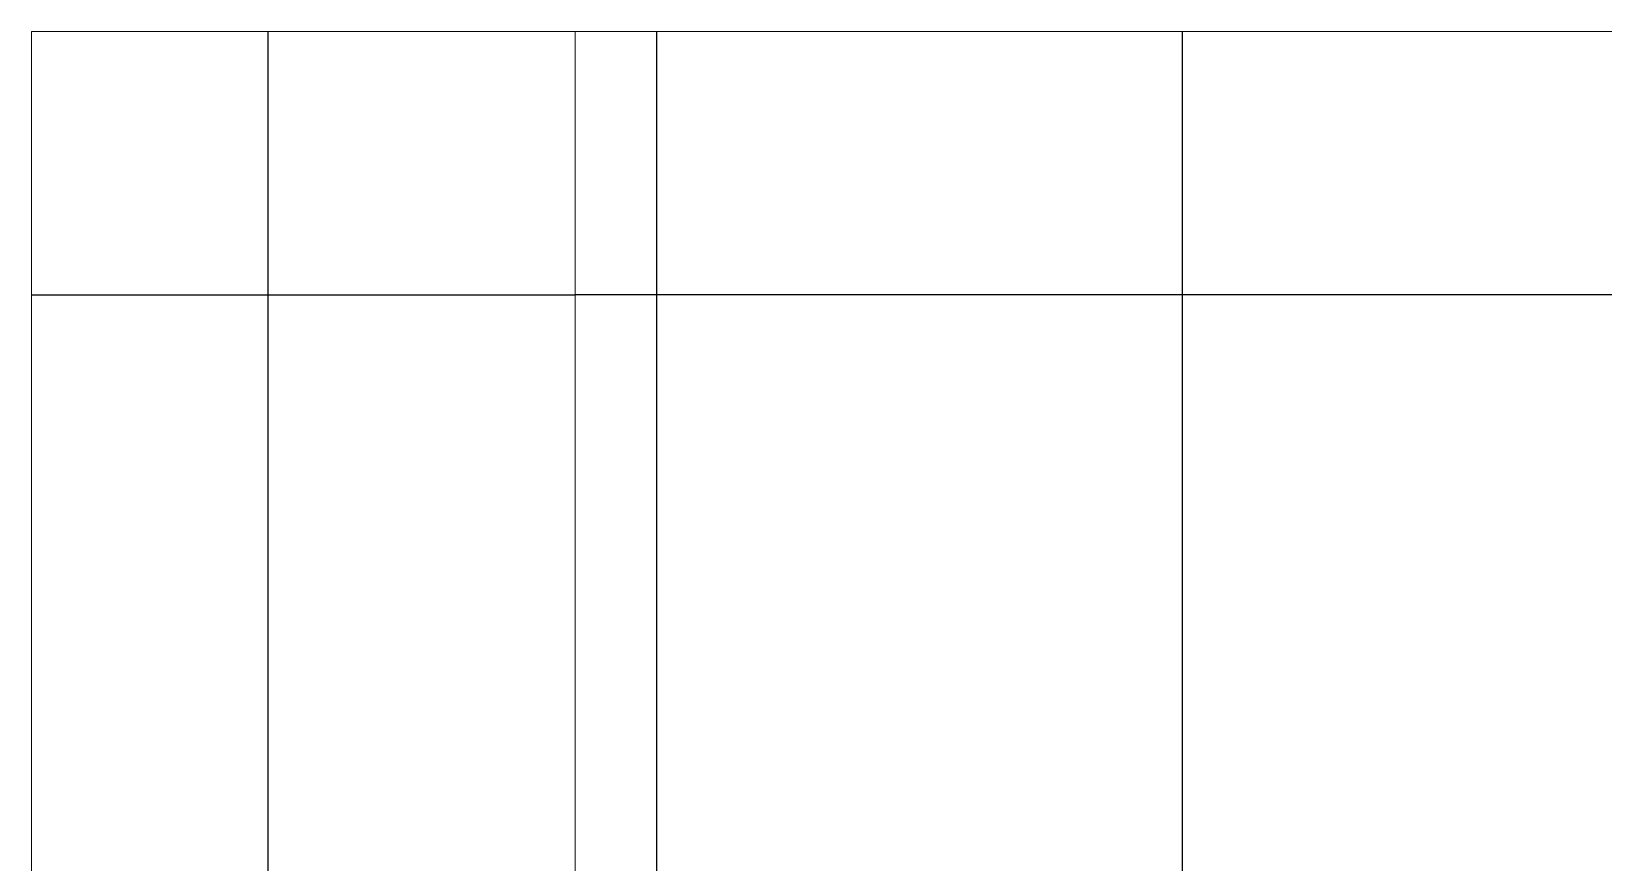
# Model space of a CAD drawing. Header units: millimetres. Extents: x 813027 to 1148939, y -931049 to -10.
# Drawn here: x 983920 to 987509, y -109737 to -107840 of the extents above; entities that cross this region are included whole.
import ezdxf

# ---------------------------------------------------------------- set-up
doc = ezdxf.new("R2010")
doc.units = ezdxf.units.MM
doc.layers.add('A-CLNG', color=2, linetype='Continuous', lineweight=9)
doc.layers.add('A-CLNG-PATT', color=2, linetype='Continuous', lineweight=9)

# ---------------------------------------------------------------- blocks, each defined once
blk = doc.blocks.new('ESC C3 - ESC C-06-9359441-4160 - LOWER PLATFORM LEVEL - REFLECTED CEILING GENERAL PLAN')
at = {"layer": 'A-CLNG-PATT', "lineweight": 25}
h = blk.add_hatch(dxfattribs=at)
h.set_pattern_fill('FP_8', color=256, style=0, pattern_type=2)
h.set_pattern_definition([(90, (961596.6, -113241.9), (1039.227, -6e-14), []), (0, (961596.6, -113241.9), (0, -2400), [])])
h.paths.add_polyline_path([(984096.3, -111141.8), (984196.3, -111141.8), (984201.3, -110786.8), (984496.3, -110791.8), (984496.3, -111141.8), (984596.3, -111141.8), (984601.3, -110786.8), (984896.3, -110791.8), (984896.3, -111141.8), (984996.3, -111141.8), (985001.3, -110786.8), (985167.2, -110786.8), (985167.2, -110686.8), (983926.3, -110686.8), (983926.3, -110786.8), (984096.3, -110791.8), (984096.3, -110840.8)])
h.paths.add_polyline_path([(984196.3, -110636.8), (985167.2, -110636.8), (985167.2, -110586.8), (983926.3, -110586.8), (983926.3, -110636.8), (984146.3, -110636.8)])
h.paths.add_polyline_path([(985167.2, -110386.8), (985167.2, -107841.8), (983926.3, -107841.8), (983926.3, -110386.8), (984611.7, -110386.8)])
h = blk.add_hatch(dxfattribs=at)
h.set_pattern_fill('FP_12', color=256, style=0, pattern_type=2)
h.set_pattern_definition([(270, (990146.3, -134841.6), (-1200, -7e-14), []), (180, (990146.3, -134841.6), (3e-13, 2400), [])])
h.paths.add_polyline_path([(985296.3, -111141.8), (985396.3, -111141.8), (985401.3, -110786.8), (985696.3, -110791.8), (985696.3, -111141.8), (985796.3, -111141.8), (985801.3, -110786.8), (986096.3, -110791.8), (986096.3, -111141.8), (986196.3, -111141.8), (986201.3, -110786.8), (986496.3, -110791.8), (986496.3, -111141.8), (986596.3, -111141.8), (986601.3, -110786.8), (986896.3, -110791.8), (986896.3, -111141.8), (986996.3, -111141.8), (987001.3, -110786.8), (987296.3, -110791.8), (987296.3, -111141.8), (987396.3, -111141.8), (987401.3, -110786.8), (987696.3, -110791.8), (987696.3, -111141.8), (987796.3, -111141.8), (987801.3, -110786.8), (987911.3, -110786.8), (987911.3, -110686.8), (985167.2, -110686.8), (985167.2, -110786.8), (985296.3, -110791.8), (985296.3, -110840.8)])
h.paths.add_polyline_path([(988996.3, -111141.8), (989001.3, -110786.8), (989296.3, -110791.8), (989296.3, -111141.8), (989396.3, -111141.8), (989401.3, -110786.8), (989696.3, -110791.8), (989696.3, -111141.8), (989796.3, -111141.8), (989801.3, -110786.8), (990096.3, -110791.8), (990096.3, -111141.8), (990118.8, -111141.8), (990118.8, -110686.8), (988161.3, -110686.8), (988161.3, -111141.8), (988196.3, -111141.8), (988201.3, -110786.8), (988496.3, -110791.8), (988496.3, -111141.8), (988596.3, -111141.8), (988601.3, -110786.8), (988896.3, -110791.8), (988901.1, -111141.8)])
h.paths.add_polyline_path([(988901.1, -110636.8), (990118.8, -110636.8), (990118.8, -110586.8), (985167.2, -110586.8), (985167.2, -110636.8), (988346.3, -110636.8)])
h.paths.add_polyline_path([(987828.8, -110386.8), (990118.8, -110386.8), (990118.8, -107841.8), (985167.2, -107841.8), (985167.2, -110386.8), (987446.3, -110386.8)])
at = {"layer": 'A-CLNG'}
for p, q in [((983926.3, -107841.8), (984076.3, -107841.8)), ((985167.2, -107841.8), (983926.3, -107841.8)), ((983926.3, -110386.8), (983926.3, -107841.8)), ((983926.3, -107841.8), (983926.3, -110386.8)), ((984076.3, -107841.8), (985207.3, -107841.8)), ((990118.8, -107841.8), (985167.2, -107841.8)), ((985167.2, -107841.8), (985167.2, -110386.8)), ((985207.3, -107841.8), (989968.8, -107841.8))]:
    blk.add_line(p, q, dxfattribs=at)
blk = doc.blocks.new('C-2-PP21-AR-4160-01-B_20250829-084021_EXCL')
at = {"layer": 'A-CLNG'}
blk.add_blockref('ESC C3 - ESC C-06-9359441-4160 - LOWER PLATFORM LEVEL - REFLECTED CEILING GENERAL PLAN', (-1047096.3, 105341.8), dxfattribs=at)

msp = doc.modelspace()

# ---------------------------------------------------------------- block references
msp.add_blockref('C-2-PP21-AR-4160-01-B_20250829-084021_EXCL', (1047090, -105340))

doc.saveas('drawing.dxf')
